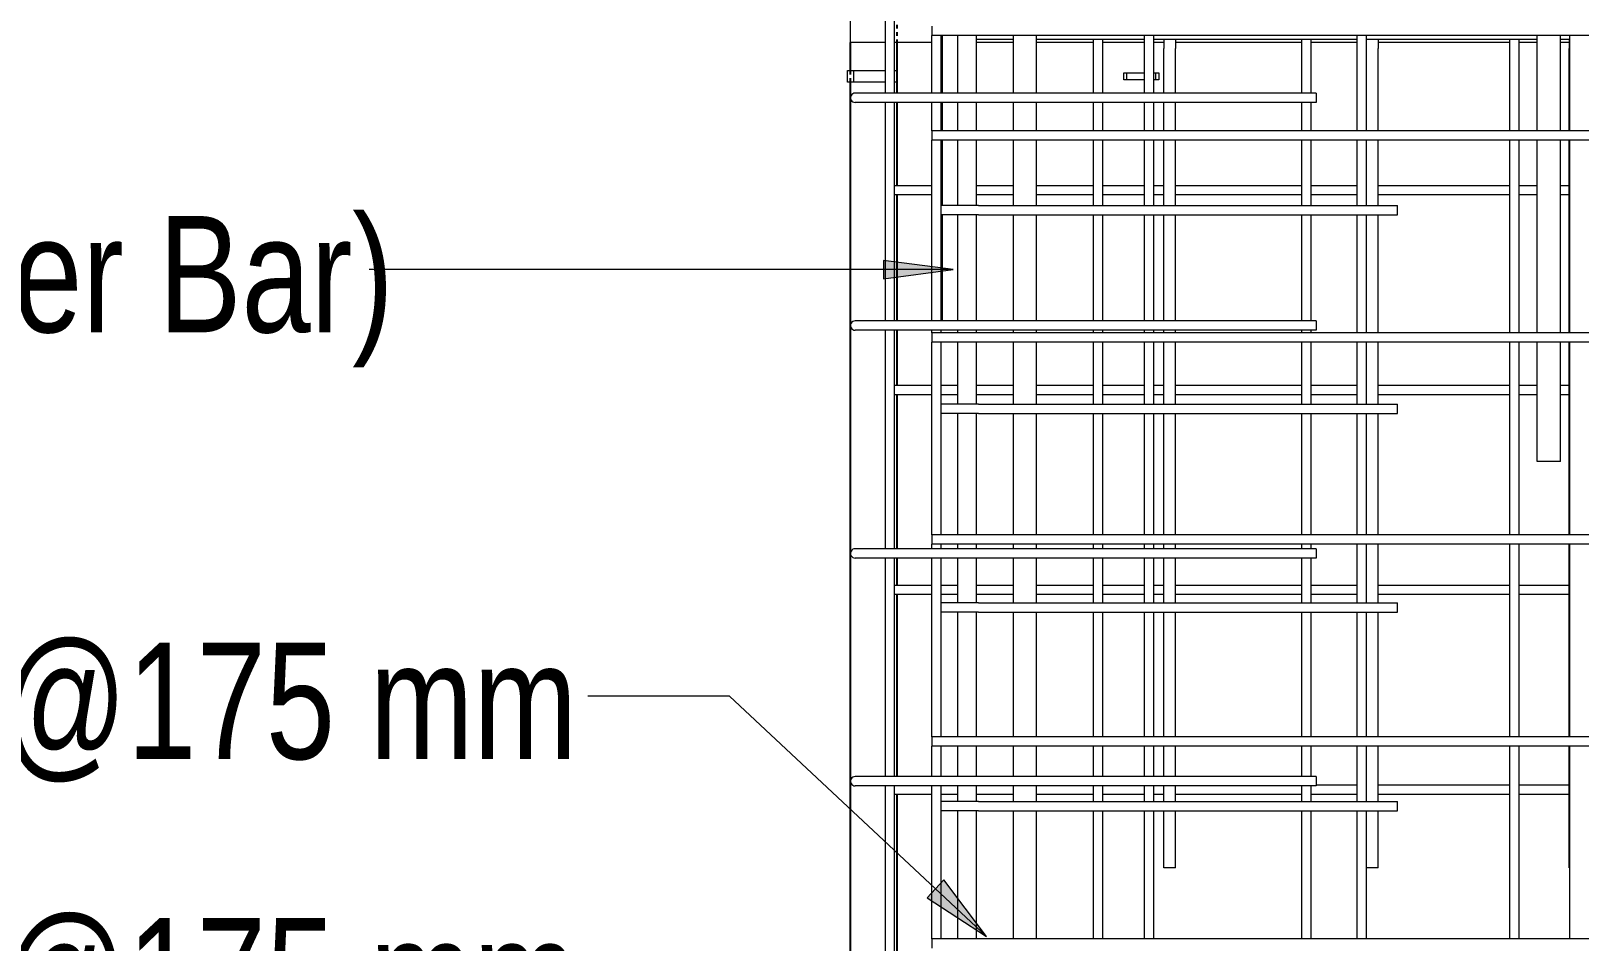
# Model space of a CAD drawing. Header units: millimetres. Extents: x -12508 to 11584, y -2169 to 13538.
# Drawn here: x -10590 to -9260, y 2288 to 3070 of the extents above; entities that cross this region are included whole.
import ezdxf

# ---------------------------------------------------------------- set-up
doc = ezdxf.new("R2010")
doc.units = ezdxf.units.MM
doc.linetypes.add('Dash', pattern=[6.36, 3.18, -3.18])
for name, color, linetype, lineweight in [('A-GENM', 13, 'Continuous', 18), ('A-WALL', 113, 'Continuous', 25), ('A-WALL-HDLN', 110, 'Dash', 25), ('S-BEAM', 12, 'Continuous', 18), ('S-RBAR', 171, 'Continuous', 18), ('S-RBAR-IDEN', 171, 'Continuous', 9)]:
    doc.layers.add(name, color=color, linetype=linetype, lineweight=lineweight)
doc.styles.add('Nirmala UI Semilight', font='NirmalaS.ttf', dxfattribs={"width": 0.8, "height": 100})

# ---------------------------------------------------------------- blocks, each defined once
blk = doc.blocks.new('RR spread anchor face based - RR-SA-1_4-160-V1-Elevation Front 1')
at = {"layer": 'A-GENM'}
for p, q in [((-9650.6, 3033.9), (-9648.1, 3033.9)), ((-9650.6, 3027.9), (-9650.6, 3033.9)), ((-9648.1, 3033.9), (-9633, 3033.9)), ((-9648.1, 3027.9), (-9648.1, 3033.9)), ((-9625, 3033.9), (-9623.1, 3033.9)), ((-9623.1, 3033.9), (-9620.6, 3033.9)), ((-9623.1, 3027.9), (-9623.1, 3033.9)), ((-9620.6, 3033.9), (-9620.6, 3027.9)), ((-9648.1, 3027.9), (-9650.6, 3027.9)), ((-9633, 3027.9), (-9648.1, 3027.9)), ((-9623.1, 3027.9), (-9625, 3027.9)), ((-9620.6, 3027.9), (-9623.1, 3027.9))]:
    blk.add_line(p, q, dxfattribs=at)
blk = doc.blocks.new('RR spread anchor face based - RR-SA-2_5-250-V3-Elevation Front 1')
at = {"layer": 'A-GENM'}
for p, q in [((-9888.1, 3035.8), (-9883.1, 3035.8)), ((-9888.1, 3025.8), (-9888.1, 3035.8)), ((-9883.1, 3035.8), (-9855.6, 3035.8)), ((-9883.1, 3035.8), (-9883.1, 3025.8)), ((-9847.6, 3035.8), (-9845.6, 3035.8)), ((-9883.1, 3025.8), (-9888.1, 3025.8)), ((-9855.6, 3025.8), (-9883.1, 3025.8)), ((-9845.6, 3025.8), (-9847.6, 3025.8))]:
    blk.add_line(p, q, dxfattribs=at)

msp = doc.modelspace()

# ---------------------------------------------------------------- hatches: boundary and pattern name
at = {"layer": 'S-RBAR-IDEN'}
for points in [[(-9797.3, 2864.7), (-9857.3, 2872.6), (-9857.3, 2856.8)], [(-9768.7, 2291.5), (-9805.3, 2340.2), (-9819.7, 2324.7)]]:
    msp.add_hatch(color=256, dxfattribs=at).paths.add_polyline_path(points)

# ---------------------------------------------------------------- linework, layer by layer
at = {"layer": 'A-WALL'}
for p, q in [((-9885.6, 3035.8), (-9885.6, 3059.8)), ((-9845.6, 3059.8), (-9845.6, 3016.4)), ((-9885.6, 1665.8), (-9885.6, 3025.8)), ((-9845.6, 3008.4), (-9845.6, 2936.8)), ((-9845.6, 2928.8), (-9845.6, 2820.6)), ((-9845.6, 2812.6), (-9845.6, 2765)), ((-9845.6, 2757), (-9845.6, 2624.8)), ((-9845.6, 2616.8), (-9845.6, 2593.3)), ((-9845.6, 2585.3), (-9845.6, 2429)), ((-9845.6, 2413.5), (-9845.6, 2249.8))]:
    msp.add_line(p, q, dxfattribs=at)
at = {"layer": 'A-WALL-HDLN'}
for p, q in [((-9845.6, 3100.6), (-9845.6, 3059.9)), ((-9885.6, 3025.9), (-9885.6, 3035.8))]:
    msp.add_line(p, q, dxfattribs=at)
at = {"layer": 'S-BEAM'}
for p, q in [((-9885.6, 3059.8), (-9885.6, 3309.8)), ((-9885.6, 3059.8), (-9885.6, 3059.8)), ((-9855.6, 3059.8), (-9885.6, 3059.8)), ((-9815.6, 3059.8), (-9847.6, 3059.8)), ((-9806.9, 3059.8), (-9807.6, 3059.8)), ((-9745.6, 3059.8), (-9777.4, 3059.8)), ((-9676.8, 3059.8), (-9725.6, 3059.8)), ((-9633, 3059.8), (-9668.8, 3059.8)), ((-9616.4, 3059.8), (-9625, 3059.8)), ((-9497.9, 3059.8), (-9606.4, 3059.8)), ((-9450.3, 3059.8), (-9489.9, 3059.8)), ((-9319, 3059.8), (-9432.3, 3059.8)), ((-9295.6, 3059.8), (-9311, 3059.8)), ((-9268.1, 3059.8), (-9275.6, 3059.8))]:
    msp.add_line(p, q, dxfattribs=at)
at = {"layer": 'S-RBAR'}
for p, q in [((-9855.6, 3016.4), (-9855.6, 3100.9)), ((-9847.6, 3016.4), (-9847.6, 3100.9)), ((-9815.6, 3073.8), (-9815.6, 3065.8)), ((-9815.6, 3016.4), (-9815.6, 3065.8)), ((-8715.6, 3065.8), (-9815.6, 3065.8)), ((-9807.6, 3016.4), (-9807.6, 3065.8)), ((-9807.6, 3062.6), (-9806.9, 3062.6)), ((-9806.9, 3065.8), (-9806.9, 3016.4)), ((-9793.4, 3016.4), (-9793.4, 3065.8)), ((-9777.4, 3016.4), (-9777.4, 3065.8)), ((-9777.4, 3062.6), (-9745.6, 3062.6)), ((-9745.6, 3016.4), (-9745.6, 3065.8)), ((-9725.6, 3016.4), (-9725.6, 3065.8)), ((-9725.6, 3062.6), (-9633, 3062.6)), ((-9676.8, 3016.4), (-9676.8, 3062.6)), ((-9668.8, 3016.4), (-9668.8, 3062.6)), ((-9633, 3016.4), (-9633, 3065.8)), ((-9625, 3016.4), (-9625, 3065.8)), ((-9625, 3062.6), (-9450.3, 3062.6)), ((-9497.9, 3016.4), (-9497.9, 3062.6)), ((-9489.9, 3016.4), (-9489.9, 3062.6)), ((-9450.3, 2983.9), (-9450.3, 3065.8)), ((-9442.3, 2983.9), (-9442.3, 3065.8)), ((-9442.3, 3062.6), (-9295.6, 3062.6)), ((-9319, 2983.9), (-9319, 3062.6)), ((-9311, 2983.9), (-9311, 3062.6)), ((-9295.6, 2983.9), (-9295.6, 3065.8)), ((-9275.6, 2983.9), (-9275.6, 3065.8)), ((-9275.6, 3062.6), (-9267.6, 3062.6)), ((-9267.6, 2983.9), (-9267.6, 3065.8)), ((-9616.4, 3016.4), (-9616.4, 3054.8)), ((-9606.4, 3016.4), (-9606.4, 3054.8)), ((-9432.3, 2983.9), (-9432.3, 3054.8)), ((-9268.1, 2983.9), (-9268.1, 3054.8)), ((-9485.6, 3016.4), (-9861.6, 3016.4)), ((-9485.6, 3008.4), (-9861.6, 3008.4)), ((-9855.6, 2820.6), (-9855.6, 3008.4)), ((-9847.6, 2820.6), (-9847.6, 3008.4)), ((-9815.6, 2983.9), (-9815.6, 3008.4)), ((-9807.6, 2983.9), (-9807.6, 3008.4)), ((-9806.9, 3008.4), (-9806.9, 2983.9)), ((-9793.4, 2983.9), (-9793.4, 3008.4)), ((-9777.4, 2983.9), (-9777.4, 3008.4)), ((-9745.6, 2983.9), (-9745.6, 3008.4)), ((-9725.6, 2983.9), (-9725.6, 3008.4)), ((-9676.8, 2983.9), (-9676.8, 3008.4)), ((-9668.8, 2983.9), (-9668.8, 3008.4)), ((-9633, 2983.9), (-9633, 3008.4)), ((-9625, 2983.9), (-9625, 3008.4)), ((-9616.4, 2983.9), (-9616.4, 3008.4)), ((-9606.4, 2983.9), (-9606.4, 3008.4)), ((-9497.9, 2983.9), (-9497.9, 3008.4)), ((-9489.9, 2983.9), (-9489.9, 3008.4)), ((-9485.6, 3016.4), (-9485.6, 3008.4)), ((-8641.6, 2983.9), (-9815.6, 2983.9)), ((-9815.6, 2983.9), (-9815.6, 2975.9)), ((-8603.6, 2976), (-9815.6, 2975.9)), ((-9815.6, 2820.6), (-9815.6, 2975.9)), ((-9807.6, 2820.6), (-9807.6, 2975.9)), ((-9806.9, 2975.9), (-9806.9, 2919.7)), ((-9793.4, 2919.7), (-9793.4, 2975.9)), ((-9777.4, 2919.7), (-9777.4, 2975.9)), ((-9745.6, 2919.7), (-9745.6, 2975.9)), ((-9725.6, 2919.7), (-9725.6, 2975.9)), ((-9676.8, 2919.7), (-9676.8, 2975.9)), ((-9668.8, 2919.7), (-9668.8, 2975.9)), ((-9633, 2919.7), (-9633, 2975.9)), ((-9625, 2919.7), (-9625, 2975.9)), ((-9616.4, 2919.7), (-9616.4, 2975.9)), ((-9606.4, 2919.7), (-9606.4, 2975.9)), ((-9497.9, 2919.7), (-9497.9, 2975.9)), ((-9489.9, 2919.7), (-9489.9, 2975.9)), ((-9450.3, 2919.7), (-9450.3, 2975.9)), ((-9442.3, 2919.7), (-9442.3, 2975.9)), ((-9432.3, 2919.7), (-9432.3, 2975.9)), ((-9319, 2810.3), (-9319, 2975.9)), ((-9311, 2810.3), (-9311, 2975.9)), ((-9295.6, 2810.3), (-9295.6, 2975.9)), ((-9275.6, 2810.3), (-9275.6, 2975.9)), ((-9268.1, 2810.3), (-9268.1, 2975.9)), ((-9267.6, 2810.3), (-9267.6, 2975.9)), ((-9815.6, 2936.8), (-9847.6, 2936.8)), ((-9815.6, 2928.8), (-9847.6, 2928.8)), ((-9806.9, 2936.8), (-9807.6, 2936.8)), ((-9806.9, 2928.8), (-9807.6, 2928.8)), ((-9745.6, 2936.8), (-9777.4, 2936.8)), ((-9745.6, 2928.8), (-9777.4, 2928.8)), ((-9676.8, 2936.8), (-9725.6, 2936.8)), ((-9676.8, 2928.8), (-9725.6, 2928.8)), ((-9633, 2936.8), (-9668.8, 2936.8)), ((-9633, 2928.8), (-9668.8, 2928.8)), ((-9616.4, 2936.8), (-9625, 2936.8)), ((-9616.4, 2928.8), (-9625, 2928.8)), ((-9497.9, 2936.8), (-9606.4, 2936.8)), ((-9497.9, 2928.8), (-9606.4, 2928.8)), ((-9450.3, 2936.8), (-9489.9, 2936.8)), ((-9450.3, 2928.8), (-9489.9, 2928.8)), ((-9319, 2936.8), (-9432.3, 2936.8)), ((-9319, 2928.8), (-9432.3, 2928.8)), ((-9295.6, 2936.8), (-9311, 2936.8)), ((-9295.6, 2928.8), (-9311, 2928.8)), ((-9268.1, 2936.8), (-9275.6, 2936.8)), ((-9268.1, 2928.8), (-9275.6, 2928.8)), ((-9775.6, 2919.7), (-9415.6, 2919.7)), ((-9415.6, 2911.7), (-9415.6, 2919.7)), ((-9806.9, 2911.7), (-9806.9, 2820.6)), ((-9793.4, 2820.6), (-9793.4, 2911.7)), ((-9777.4, 2820.6), (-9777.4, 2911.7)), ((-9775.6, 2911.7), (-9415.6, 2911.7)), ((-9745.6, 2820.6), (-9745.6, 2911.7)), ((-9725.6, 2820.6), (-9725.6, 2911.7)), ((-9676.8, 2820.6), (-9676.8, 2911.7)), ((-9668.8, 2820.6), (-9668.8, 2911.7)), ((-9633, 2820.6), (-9633, 2911.7)), ((-9625, 2820.6), (-9625, 2911.7)), ((-9616.4, 2820.6), (-9616.4, 2911.7)), ((-9606.4, 2820.6), (-9606.4, 2911.7)), ((-9497.9, 2820.6), (-9497.9, 2911.7)), ((-9489.9, 2820.6), (-9489.9, 2911.7)), ((-9450.3, 2810.3), (-9450.3, 2911.7)), ((-9442.3, 2810.3), (-9442.3, 2911.7)), ((-9432.3, 2810.3), (-9432.3, 2911.7)), ((-9485.6, 2820.6), (-9861.6, 2820.6)), ((-9485.6, 2820.6), (-9485.6, 2812.6)), ((-9485.6, 2812.6), (-9861.6, 2812.6)), ((-9855.6, 2624.8), (-9855.6, 2812.6)), ((-9847.6, 2624.8), (-9847.6, 2812.6)), ((-9815.6, 2810.3), (-9815.6, 2812.6)), ((-8615.3, 2810.3), (-9815.6, 2810.3)), ((-9815.6, 2810.3), (-9815.6, 2802.3)), ((-9807.6, 2810.3), (-9807.6, 2812.6)), ((-9793.4, 2810.3), (-9793.4, 2812.6)), ((-9777.4, 2810.3), (-9777.4, 2812.6)), ((-9745.6, 2810.3), (-9745.6, 2812.6)), ((-9725.6, 2810.3), (-9725.6, 2812.6)), ((-9676.8, 2810.3), (-9676.8, 2812.6)), ((-9668.8, 2810.3), (-9668.8, 2812.6)), ((-9633, 2810.3), (-9633, 2812.6)), ((-9625, 2810.3), (-9625, 2812.6)), ((-9616.4, 2810.3), (-9616.4, 2812.6)), ((-9606.4, 2810.3), (-9606.4, 2812.6)), ((-9497.9, 2810.3), (-9497.9, 2812.6)), ((-9489.9, 2810.3), (-9489.9, 2812.6)), ((-9815.6, 2636.6), (-9815.6, 2802.3)), ((-8616.7, 2802.3), (-9815.6, 2802.3)), ((-9807.6, 2636.6), (-9807.6, 2802.3)), ((-9793.4, 2749), (-9793.4, 2802.3)), ((-9777.4, 2749), (-9777.4, 2802.3)), ((-9745.6, 2749), (-9745.6, 2802.3)), ((-9725.6, 2749), (-9725.6, 2802.3)), ((-9676.8, 2749), (-9676.8, 2802.3)), ((-9668.8, 2749), (-9668.8, 2802.3)), ((-9633, 2749), (-9633, 2802.3)), ((-9625, 2749), (-9625, 2802.3)), ((-9616.4, 2749), (-9616.4, 2802.3)), ((-9606.4, 2749), (-9606.4, 2802.3)), ((-9497.9, 2749), (-9497.9, 2802.3)), ((-9489.9, 2749), (-9489.9, 2802.3)), ((-9450.3, 2749), (-9450.3, 2802.3)), ((-9442.3, 2749), (-9442.3, 2802.3)), ((-9432.3, 2749), (-9432.3, 2802.3)), ((-9319, 2636.7), (-9319, 2802.3)), ((-9311, 2636.7), (-9311, 2802.3)), ((-9295.6, 2699.8), (-9295.6, 2802.3)), ((-9275.6, 2699.8), (-9275.6, 2802.3)), ((-9268.1, 2636.7), (-9268.1, 2802.3)), ((-9267.6, 2636.7), (-9267.6, 2802.3)), ((-9815.6, 2765), (-9847.6, 2765)), ((-9815.6, 2757), (-9847.6, 2757)), ((-9793.4, 2765), (-9807.6, 2765)), ((-9793.4, 2757), (-9807.6, 2757)), ((-9745.6, 2765), (-9777.4, 2765)), ((-9745.6, 2757), (-9777.4, 2757)), ((-9676.8, 2765), (-9725.6, 2765)), ((-9676.8, 2757), (-9725.6, 2757)), ((-9633, 2765), (-9668.8, 2765)), ((-9633, 2757), (-9668.8, 2757)), ((-9616.4, 2765), (-9625, 2765)), ((-9616.4, 2757), (-9625, 2757)), ((-9497.9, 2765), (-9606.4, 2765)), ((-9497.9, 2757), (-9606.4, 2757)), ((-9450.3, 2765), (-9489.9, 2765)), ((-9450.3, 2757), (-9489.9, 2757)), ((-9319, 2765), (-9432.3, 2765)), ((-9319, 2757), (-9432.3, 2757)), ((-9295.6, 2765), (-9311, 2765)), ((-9295.6, 2757), (-9311, 2757)), ((-9268.1, 2765), (-9275.6, 2765)), ((-9268.1, 2757), (-9275.6, 2757)), ((-9793.4, 2636.6), (-9793.4, 2741)), ((-9777.4, 2636.6), (-9777.4, 2741)), ((-9775.6, 2749), (-9415.6, 2749)), ((-9775.6, 2741), (-9415.6, 2741)), ((-9745.6, 2636.6), (-9745.6, 2741)), ((-9725.6, 2636.6), (-9725.6, 2741)), ((-9676.8, 2636.6), (-9676.8, 2741)), ((-9668.8, 2636.6), (-9668.8, 2741)), ((-9633, 2636.6), (-9633, 2741)), ((-9625, 2636.6), (-9625, 2741)), ((-9616.4, 2636.6), (-9616.4, 2741)), ((-9606.4, 2636.6), (-9606.4, 2741)), ((-9497.9, 2636.7), (-9497.9, 2741)), ((-9489.9, 2636.7), (-9489.9, 2741)), ((-9450.3, 2636.7), (-9450.3, 2741)), ((-9442.3, 2636.7), (-9442.3, 2741)), ((-9432.3, 2636.7), (-9432.3, 2741)), ((-9415.6, 2741), (-9415.6, 2749)), ((-9275.6, 2699.8), (-9295.6, 2699.8)), ((-8637.5, 2636.7), (-9815.6, 2636.6)), ((-9815.6, 2636.6), (-9815.6, 2628.6)), ((-9485.6, 2624.8), (-9861.6, 2624.8)), ((-8637.5, 2628.7), (-9815.6, 2628.6)), ((-9815.6, 2624.8), (-9815.6, 2628.6)), ((-9807.6, 2624.8), (-9807.6, 2628.6)), ((-9793.4, 2624.8), (-9793.4, 2628.6)), ((-9777.4, 2624.8), (-9777.4, 2628.6)), ((-9745.6, 2624.8), (-9745.6, 2628.6)), ((-9725.6, 2624.8), (-9725.6, 2628.6)), ((-9676.8, 2624.8), (-9676.8, 2628.6)), ((-9668.8, 2624.8), (-9668.8, 2628.6)), ((-9633, 2624.8), (-9633, 2628.6)), ((-9625, 2624.8), (-9625, 2628.6)), ((-9616.4, 2624.8), (-9616.4, 2628.6)), ((-9606.4, 2624.8), (-9606.4, 2628.6)), ((-9497.9, 2624.8), (-9497.9, 2628.7)), ((-9489.9, 2624.8), (-9489.9, 2628.7)), ((-9485.6, 2624.8), (-9485.6, 2616.8)), ((-9450.3, 2578.3), (-9450.3, 2628.7)), ((-9442.3, 2578.3), (-9442.3, 2628.7)), ((-9432.3, 2578.3), (-9432.3, 2628.7)), ((-9319, 2463), (-9319, 2628.7)), ((-9311, 2463), (-9311, 2628.7)), ((-9268.1, 2463), (-9268.1, 2628.7)), ((-9267.6, 2463), (-9267.6, 2628.7)), ((-9485.6, 2616.8), (-9861.6, 2616.8)), ((-9855.6, 2429), (-9855.6, 2616.8)), ((-9847.6, 2429), (-9847.6, 2616.8)), ((-9815.6, 2463), (-9815.6, 2616.8)), ((-9807.6, 2463), (-9807.6, 2616.8)), ((-9793.4, 2578.3), (-9793.4, 2616.8)), ((-9777.4, 2578.3), (-9777.4, 2616.8)), ((-9745.6, 2578.3), (-9745.6, 2616.8)), ((-9725.6, 2578.3), (-9725.6, 2616.8)), ((-9676.8, 2578.3), (-9676.8, 2616.8)), ((-9668.8, 2578.3), (-9668.8, 2616.8)), ((-9633, 2578.3), (-9633, 2616.8)), ((-9625, 2578.3), (-9625, 2616.8)), ((-9616.4, 2578.3), (-9616.4, 2616.8)), ((-9606.4, 2578.3), (-9606.4, 2616.8)), ((-9497.9, 2578.3), (-9497.9, 2616.8)), ((-9489.9, 2578.3), (-9489.9, 2616.8)), ((-9815.6, 2593.3), (-9847.6, 2593.3)), ((-9815.6, 2585.3), (-9847.6, 2585.3)), ((-9793.4, 2593.3), (-9807.6, 2593.3)), ((-9793.4, 2585.3), (-9807.6, 2585.3)), ((-9745.6, 2593.3), (-9777.4, 2593.3)), ((-9745.6, 2585.3), (-9777.4, 2585.3)), ((-9676.8, 2593.3), (-9725.6, 2593.3)), ((-9676.8, 2585.3), (-9725.6, 2585.3)), ((-9633, 2593.3), (-9668.8, 2593.3)), ((-9633, 2585.3), (-9668.8, 2585.3)), ((-9616.4, 2593.3), (-9625, 2593.3)), ((-9616.4, 2585.3), (-9625, 2585.3)), ((-9497.9, 2593.3), (-9606.4, 2593.3)), ((-9497.9, 2585.3), (-9606.4, 2585.3)), ((-9450.3, 2593.3), (-9489.9, 2593.3)), ((-9450.3, 2585.3), (-9489.9, 2585.3)), ((-9319, 2593.3), (-9432.3, 2593.3)), ((-9319, 2585.3), (-9432.3, 2585.3)), ((-9268.1, 2593.3), (-9311, 2593.3)), ((-9268.1, 2585.3), (-9311, 2585.3)), ((-9793.4, 2463), (-9793.4, 2570.3)), ((-9777.4, 2463), (-9777.4, 2570.3)), ((-9775.6, 2578.3), (-9415.6, 2578.3)), ((-9775.6, 2570.3), (-9415.6, 2570.3)), ((-9745.6, 2463), (-9745.6, 2570.3)), ((-9725.6, 2463), (-9725.6, 2570.3)), ((-9676.8, 2463), (-9676.8, 2570.3)), ((-9668.8, 2463), (-9668.8, 2570.3)), ((-9633, 2463), (-9633, 2570.3)), ((-9625, 2463), (-9625, 2570.3)), ((-9616.4, 2463), (-9616.4, 2570.3)), ((-9606.4, 2463), (-9606.4, 2570.3)), ((-9497.9, 2463), (-9497.9, 2570.3)), ((-9489.9, 2463), (-9489.9, 2570.3)), ((-9450.3, 2463), (-9450.3, 2570.3)), ((-9442.3, 2463), (-9442.3, 2570.3)), ((-9432.3, 2463), (-9432.3, 2570.3)), ((-9415.6, 2570.3), (-9415.6, 2578.3)), ((-8637.5, 2463), (-9815.6, 2463)), ((-9815.6, 2463), (-9815.6, 2455)), ((-9815.6, 2429), (-9815.6, 2455)), ((-8637.5, 2455), (-9815.6, 2455)), ((-9807.6, 2429), (-9807.6, 2455)), ((-9793.4, 2429), (-9793.4, 2455)), ((-9777.4, 2429), (-9777.4, 2455)), ((-9745.6, 2429), (-9745.6, 2455)), ((-9725.6, 2429), (-9725.6, 2455)), ((-9676.8, 2429), (-9676.8, 2455)), ((-9668.8, 2429), (-9668.8, 2455)), ((-9633, 2429), (-9633, 2455)), ((-9625, 2429), (-9625, 2455)), ((-9616.4, 2429), (-9616.4, 2455)), ((-9606.4, 2429), (-9606.4, 2455)), ((-9497.9, 2429), (-9497.9, 2455)), ((-9489.9, 2429), (-9489.9, 2455)), ((-9450.3, 2407.5), (-9450.3, 2455)), ((-9442.3, 2407.5), (-9442.3, 2455)), ((-9432.3, 2407.5), (-9432.3, 2455)), ((-9319, 2289.4), (-9319, 2455)), ((-9311, 2289.4), (-9311, 2455)), ((-9268.1, 2350.6), (-9268.1, 2455)), ((-9267.6, 2289.4), (-9267.6, 2455)), ((-9485.6, 2429), (-9861.6, 2429)), ((-9485.6, 2421), (-9861.6, 2421)), ((-9855.6, 2233.2), (-9855.6, 2421)), ((-9847.6, 2233.2), (-9847.6, 2421)), ((-9815.6, 2289.4), (-9815.6, 2421)), ((-9807.6, 2289.4), (-9807.6, 2421)), ((-9793.4, 2407.5), (-9793.4, 2421)), ((-9777.4, 2407.5), (-9777.4, 2421)), ((-9745.6, 2407.5), (-9745.6, 2421)), ((-9725.6, 2407.5), (-9725.6, 2421)), ((-9676.8, 2407.5), (-9676.8, 2421)), ((-9668.8, 2407.5), (-9668.8, 2421)), ((-9633, 2407.5), (-9633, 2421)), ((-9625, 2407.5), (-9625, 2421)), ((-9616.4, 2407.5), (-9616.4, 2421)), ((-9606.4, 2407.5), (-9606.4, 2421)), ((-9497.9, 2407.5), (-9497.9, 2421)), ((-9489.9, 2407.5), (-9489.9, 2421)), ((-9485.6, 2429), (-9485.6, 2421)), ((-9450.3, 2421.5), (-9485.6, 2421.5)), ((-9319, 2421.5), (-9432.3, 2421.5)), ((-9268.1, 2421.5), (-9311, 2421.5)), ((-9815.6, 2413.5), (-9847.6, 2413.5)), ((-9793.4, 2413.5), (-9807.6, 2413.5)), ((-9745.6, 2413.5), (-9777.4, 2413.5)), ((-9775.6, 2407.5), (-9415.6, 2407.5)), ((-9676.8, 2413.5), (-9725.6, 2413.5)), ((-9633, 2413.5), (-9668.8, 2413.5)), ((-9616.4, 2413.5), (-9625, 2413.5)), ((-9497.9, 2413.5), (-9606.4, 2413.5)), ((-9450.3, 2413.5), (-9489.9, 2413.5)), ((-9319, 2413.5), (-9432.3, 2413.5)), ((-9415.6, 2399.5), (-9415.6, 2407.5)), ((-9268.1, 2413.5), (-9311, 2413.5)), ((-9793.4, 2289.4), (-9793.4, 2399.5)), ((-9777.4, 2289.4), (-9777.4, 2399.5)), ((-9775.6, 2399.5), (-9415.6, 2399.5)), ((-9745.6, 2289.4), (-9745.6, 2399.5)), ((-9725.6, 2289.4), (-9725.6, 2399.5)), ((-9676.8, 2289.4), (-9676.8, 2399.5)), ((-9668.8, 2289.4), (-9668.8, 2399.5)), ((-9633, 2289.4), (-9633, 2399.5)), ((-9625, 2289.4), (-9625, 2399.5)), ((-9616.4, 2350.6), (-9616.4, 2399.5)), ((-9606.4, 2350.6), (-9606.4, 2399.5)), ((-9497.9, 2289.4), (-9497.9, 2399.5)), ((-9489.9, 2289.4), (-9489.9, 2399.5)), ((-9450.3, 2289.4), (-9450.3, 2399.5)), ((-9442.3, 2289.4), (-9442.3, 2399.5)), ((-9432.3, 2350.6), (-9432.3, 2399.5)), ((-9606.4, 2350.6), (-9616.4, 2350.6)), ((-9432.3, 2350.6), (-9442.3, 2350.6)), ((-9267.6, 2350.6), (-9268.1, 2350.6)), ((-8645.6, 2289.4), (-9815.6, 2289.4)), ((-9815.6, 2289.4), (-9815.6, 2281.4))]:
    msp.add_line(p, q, dxfattribs=at)
for centre in [(-9881.6, 3012.4), (-9881.6, 2816.6), (-9881.6, 2620.8), (-9881.6, 2425)]:
    msp.add_arc(centre, 4, 90.0006, 270.0006, dxfattribs=at)
for centre, major_axis, ratio, start_param, end_param in [((-9616.4, 3054.8), (0, 35), 0.000012, 1.337367, 1.570802), ((-9606.4, 3054.8), (0, 35), 0.000012, 1.337367, 1.570802), ((-9432.3, 3054.8), (0, 35), 0.000012, 1.337367, 1.570802), ((-9268.1, 3054.8), (0, 35), 0.000012, 1.337367, 1.570802), ((-9861.6, 3016.4), (20, 0), 0.000005, 1.570785, 3.141581), ((-9861.6, 3008.4), (20, 0), 0.000005, 1.570785, 3.141581), ((-9775.6, 2919.7), (36, 0), 0.000005, 1.570785, 2.707331), ((-9775.6, 2911.7), (36, 0), 0.000005, 1.570785, 2.707331), ((-9861.6, 2820.6), (20, 0), 0.000005, 1.570785, 3.141581), ((-9861.6, 2812.6), (20, 0), 0.000005, 1.570785, 3.141581), ((-9775.6, 2749), (36, 0), 0.000005, 1.570785, 2.707331), ((-9775.6, 2741), (36, 0), 0.000005, 1.570785, 2.707331), ((-9861.6, 2624.8), (20, 0), 0.000005, 1.570785, 3.141581), ((-9861.6, 2616.8), (20, 0), 0.000005, 1.570785, 3.141581), ((-9775.6, 2578.3), (36, 0), 0.000005, 1.570785, 2.707331), ((-9775.6, 2570.3), (36, 0), 0.000005, 1.570785, 2.707331), ((-9861.6, 2429), (20, 0), 0.000005, 1.570785, 3.141581), ((-9861.6, 2421), (20, 0), 0.000005, 1.570785, 3.141581), ((-9775.6, 2407.5), (36, 0), 0.000005, 1.570785, 2.707331), ((-9775.6, 2399.5), (36, 0), 0.000005, 1.570785, 2.707331)]:
    msp.add_ellipse(centre, major_axis=major_axis, ratio=ratio, start_param=start_param, end_param=end_param, dxfattribs=at)
at = {"layer": 'S-RBAR-IDEN'}
for p, q in [((-9797.3, 2864.7), (-10299, 2864.7)), ((-9797.3, 2864.7), (-9857.3, 2872.6)), ((-9857.3, 2872.6), (-9857.3, 2856.8)), ((-9857.3, 2856.8), (-9797.3, 2864.7)), ((-9989.5, 2498), (-10111.2, 2498)), ((-9768.7, 2291.5), (-9989.5, 2498)), ((-9805.3, 2340.2), (-9819.7, 2324.7)), ((-9768.7, 2291.5), (-9805.3, 2340.2)), ((-9819.7, 2324.7), (-9768.7, 2291.5))]:
    msp.add_line(p, q, dxfattribs=at)

# ---------------------------------------------------------------- block references
at = {"layer": 'A-GENM'}
for name in ['RR spread anchor face based - RR-SA-2_5-250-V3-Elevation Front 1', 'RR spread anchor face based - RR-SA-1_4-160-V1-Elevation Front 1']:
    msp.add_blockref(name, (0, 0), dxfattribs=at)

# ---------------------------------------------------------------- texts
at = {"layer": 'S-RBAR-IDEN', "char_height": 100, "attachment_point": 1, "style": 'Nirmala UI Semilight'}
for s, insert, width in [('-(2) -(T16 Perimeter Bar)', (-11454.9, 2910.8), 1398.143), ('-(26)-T8 Horizontal Bar@175 mm', (-11709.3, 2544), 1934.312), ('-(30)-T8 Horizontal Bar@175 mm', (-11709.3, 2307.4), 1934.312)]:
    msp.add_mtext(s, dxfattribs=dict(at, insert=insert, width=width))

doc.saveas('drawing.dxf')
